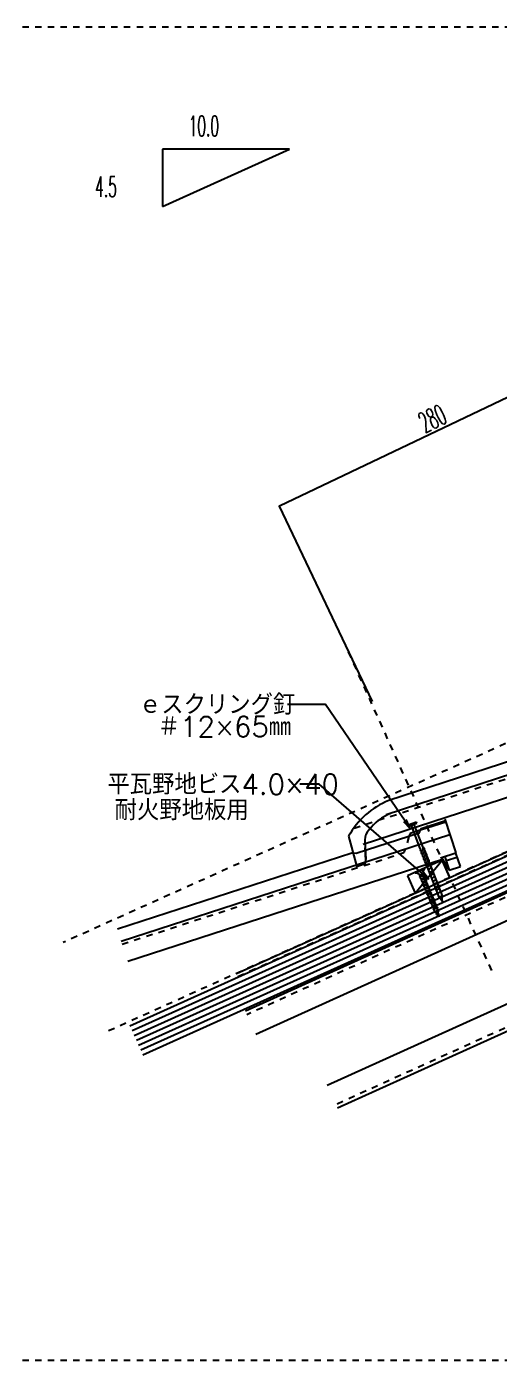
# Model space of a CAD drawing. Extents: x -1727 to 4652, y -2317 to 2357.
# Drawn here: x 3057 to 3428, y -1050 to 0 of the extents above; entities that cross this region are included whole.
import ezdxf

# ---------------------------------------------------------------- set-up
doc = ezdxf.new("R2010")
doc.units = 0
doc.header["$LTSCALE"] = 5
doc.linetypes.add('DOT', pattern=[2, 1, -1])
for name, color, linetype in [('0-1', 7, 'CONTINUOUS'), ('0-2', 7, 'CONTINUOUS'), ('0-3', 7, 'CONTINUOUS'), ('0-4', 7, 'CONTINUOUS'), ('0-A', 7, 'CONTINUOUS'), ('0-F', 7, 'CONTINUOUS')]:
    doc.layers.add(name, color=color, linetype=linetype)
doc.styles.get("Standard").update_dxf_attribs({"font": 'txt.shx', "bigfont": 'extfont.shx'})

msp = doc.modelspace()

# ---------------------------------------------------------------- linework, layer by layer
at = {"layer": '0-1', "color": 7, "linetype": 'DOT'}
msp.add_line((3223.0078, -747.7923), (3925.5798, -431.6386), dxfattribs=at)
at = {"layer": '0-1', "color": 7, "linetype": 'CONTINUOUS'}
for p, q in [((3221.9362, -745.4111), (3875.0195, -451.5271)), ((3362.6215, -682.2855), (3383.8039, -656.2795))]:
    msp.add_line(p, q, dxfattribs=at)
at = {"layer": '0-1', "color": 4, "linetype": 'CONTINUOUS'}
for p, q in [((3363.5292, -626.2228), (3357.1688, -628.6844)), ((3357.1688, -628.6844), (3357.4536, -629.4204)), ((3357.4536, -629.4204), (3363.814, -626.9588)), ((3359.618, -628.9648), (3358.891, -628.864)), ((3359.618, -628.9648), (3358.891, -628.864)), ((3361.9077, -628.0786), (3359.618, -628.9648)), ((3366.6188, -647.0539), (3359.618, -628.9648)), ((3361.9077, -628.0786), (3362.3766, -627.5151)), ((3368.9082, -646.1668), (3361.9077, -628.0786)), ((3363.814, -626.9588), (3363.5292, -626.2228)), ((3366.663, -646.9828), (3366.3515, -647.7277)), ((3368.9082, -646.1668), (3367.2668, -650.0926)), ((3369.8263, -648.5392), (3368.1849, -652.465)), ((3369.8263, -648.5392), (3368.1849, -652.465)), ((3370.7445, -650.9115), (3369.1031, -654.8373)), ((3370.7445, -650.9115), (3369.1031, -654.8373)), ((3371.6626, -653.2838), (3370.0213, -657.2097)), ((3371.6626, -653.2838), (3370.0213, -657.2097)), ((3372.5808, -655.6563), (3370.9394, -659.582)), ((3372.5808, -655.6563), (3370.9394, -659.582)), ((3371.1386, -660.5441), (3374.5277, -659.2324)), ((3371.1822, -659.5168), (3381.1483, -685.2674)), ((3374.5706, -659.5062), (3371.5781, -661.6532)), ((3373.4989, -658.0286), (3372.6998, -659.9399)), ((3373.4989, -658.0286), (3372.6998, -659.9399)), ((3373.7822, -658.5105), (3383.7482, -684.2612)), ((3362.2042, -665.7288), (3369.9013, -662.5138)), ((3362.4754, -666.378), (3362.2042, -665.7288)), ((3370.1724, -663.163), (3362.4754, -666.378)), ((3366.1891, -668.316), (3365.8078, -668.816)), ((3365.8078, -668.816), (3370.0014, -668.4258)), ((3366.0676, -668.0943), (3368.8682, -666.9245)), ((3366.0676, -668.0943), (3366.1705, -668.3405)), ((3367.1575, -670.6344), (3366.4916, -669.04)), ((3367.1575, -670.6344), (3366.7762, -671.1344)), ((3366.7762, -671.1344), (3370.9698, -670.7442)), ((3368.1259, -672.9527), (3367.4599, -671.3584)), ((3368.8682, -666.9245), (3369.4294, -668.2681)), ((3369.6201, -668.9258), (3370.0014, -668.4258)), ((3370.3109, -670.5798), (3369.6201, -668.9258)), ((3369.9013, -662.5138), (3370.1724, -663.163)), ((3370.5884, -671.2442), (3370.9698, -670.7442)), ((3371.2793, -672.8982), (3370.5884, -671.2442)), ((3375.4768, -661.8476), (3372.4843, -663.9946)), ((3376.3829, -664.1889), (3373.3904, -666.3359)), ((3377.2891, -666.5303), (3374.2966, -668.6772)), ((3378.1952, -668.8717), (3375.2027, -671.0186)), ((3379.1014, -671.213), (3376.1089, -673.3599)), ((3368.1259, -672.9527), (3367.7445, -673.4528)), ((3367.7445, -673.4528), (3371.9382, -673.0626)), ((3369.0943, -675.2711), (3368.4283, -673.6768)), ((3369.0943, -675.2711), (3368.7129, -675.7712)), ((3368.7129, -675.7712), (3372.9065, -675.381)), ((3370.0626, -677.5895), (3369.3967, -675.9952)), ((3370.0626, -677.5895), (3369.6813, -678.0895)), ((3369.6813, -678.0895), (3373.8749, -677.6993)), ((3371.031, -679.9079), (3370.3651, -678.3136)), ((3371.031, -679.9079), (3370.6497, -680.4079)), ((3370.6497, -680.4079), (3374.8433, -680.0177)), ((3371.9994, -682.2263), (3371.3334, -680.632)), ((3371.5568, -673.5626), (3371.9382, -673.0626)), ((3372.2477, -675.2166), (3371.5568, -673.5626)), ((3371.9994, -682.2263), (3371.618, -682.7263)), ((3371.618, -682.7263), (3375.8116, -682.3361)), ((3372.5252, -675.881), (3372.9065, -675.381)), ((3373.216, -677.535), (3372.5252, -675.881)), ((3373.4936, -678.1994), (3373.8749, -677.6993)), ((3374.1844, -679.8534), (3373.4936, -678.1994)), ((3374.4619, -680.5178), (3374.8433, -680.0177)), ((3375.1528, -682.1717), (3374.4619, -680.5178)), ((3375.4303, -682.8362), (3375.8116, -682.3361)), ((3380.0075, -673.5543), (3377.015, -675.7013)), ((3380.9137, -675.8957), (3377.9212, -678.0427)), ((3381.8198, -678.237), (3378.8273, -680.384)), ((3382.726, -680.5784), (3379.7335, -682.7254)), ((3372.9677, -684.5447), (3372.3018, -682.9504)), ((3372.9677, -684.5447), (3372.5864, -685.0447)), ((3372.5864, -685.0447), (3376.78, -684.6545)), ((3373.9361, -686.8631), (3373.2702, -685.2687)), ((3373.9361, -686.8631), (3373.5548, -687.3631)), ((3373.5548, -687.3631), (3377.7484, -686.9729)), ((3374.9045, -689.1815), (3374.2385, -687.5871)), ((3374.9045, -689.1815), (3374.5231, -689.6815)), ((3374.5231, -689.6815), (3378.7167, -689.2913)), ((3375.8728, -691.4998), (3375.2069, -689.9055)), ((3376.1211, -684.4901), (3375.4303, -682.8362)), ((3375.8728, -691.4998), (3375.4915, -691.9999)), ((3375.4915, -691.9999), (3379.6851, -691.6097)), ((3376.8412, -693.8182), (3376.1753, -692.2239)), ((3376.3987, -685.1545), (3376.78, -684.6545)), ((3377.0895, -686.8085), (3376.3987, -685.1545)), ((3377.367, -687.4729), (3377.7484, -686.9729)), ((3378.0579, -689.1269), (3377.367, -687.4729)), ((3378.3354, -689.7913), (3378.7167, -689.2913)), ((3379.0263, -691.4453), (3378.3354, -689.7913)), ((3379.3038, -692.1097), (3379.6851, -691.6097)), ((3379.9946, -693.7637), (3379.3038, -692.1097)), ((3384.1726, -689.0102), (3381.3745, -685.1802)), ((3382.81, -685.4895), (3384.1726, -689.0102)), ((3384.1726, -689.0102), (3383.6642, -684.294)), ((3376.8412, -693.8182), (3376.4599, -694.3183)), ((3376.4599, -694.3183), (3380.6535, -693.9281)), ((3377.8096, -696.1366), (3377.1437, -694.5423)), ((3377.8096, -696.1366), (3377.4283, -696.6366)), ((3377.4283, -696.6366), (3381.4184, -696.2143)), ((3379.672, -698.6236), (3378.3389, -696.8332)), ((3379.3768, -698.8947), (3381.61, -698.6163)), ((3381.4134, -700.9624), (3379.9862, -699.0456)), ((3380.2722, -694.4281), (3380.6535, -693.9281)), ((3380.5003, -694.9743), (3380.2722, -694.4281)), ((3380.664, -696.0481), (3380.5003, -694.9743)), ((3381.0364, -698.4901), (3380.7737, -696.7755)), ((3380.7757, -696.7804), (3381.4184, -696.2143)), ((3381.0972, -698.9237), (3381.61, -698.6163)), ((3381.4134, -700.9624), (3381.1021, -698.9208))]:
    msp.add_line(p, q, dxfattribs=at)
at = {"layer": '0-1', "color": 3, "linetype": 'CONTINUOUS'}
msp.add_lwpolyline([(3356.4552, -668.6111), (3362.6215, -682.2855), (3389.9702, -669.9538), (3383.8039, -656.2795), (3356.4552, -668.6111)], close=True, dxfattribs=at)
at = {"layer": '0-1', "color": 4, "linetype": 'CONTINUOUS'}
for centre, radius, start, end in [((3368.6454, -647.5867), 2.2981, 183.5154, 239.817), ((3369.5607, -649.9517), 2.2981, 183.5154, 239.817), ((3368.1927, -647.8076), 1.79, 335.8763, 426.4387), ((3369.1108, -650.1799), 1.79, 335.8763, 426.4387), ((3370.029, -652.5523), 1.79, 335.8763, 426.4387), ((3370.4788, -652.324), 2.2981, 183.5154, 239.817), ((3371.3969, -654.6964), 2.2981, 183.5154, 239.817), ((3372.3151, -657.0688), 2.2981, 183.5154, 239.817), ((3373.2333, -659.4411), 2.2981, 183.5154, 207.9698), ((3370.9471, -654.9246), 1.79, 335.8763, 426.4387), ((3371.8653, -657.297), 1.79, 335.8763, 426.4387), ((3372.7834, -659.6693), 1.79, 14.0306, 66.4387), ((3362.8865, -670.135), 3.7795, 32.6805, 96.244), ((3366.4449, -668.0269), 1.0142, 231.0819, 275.9133), ((3366.4865, -668.1649), 0.3335, 206.9354, 268.7778), ((3366.0894, -654.4038), 14.0999, 271.5848, 277.0489), ((3369.1634, -687.4926), 18.641, 93.5081, 98.061), ((3367.4133, -670.3453), 1.0142, 231.0819, 275.9133), ((3367.4548, -670.4833), 0.3335, 206.9354, 268.7778), ((3367.0578, -656.7222), 14.0999, 271.5848, 277.0489), ((3370.1318, -689.8109), 18.641, 93.5081, 98.061), ((3370.4381, -688.3826), 20.1563, 93.2798, 97.4642), ((3366.7053, -647.6801), 21.2472, 273.5551, 277.2727), ((3372.5558, -666.0962), 3.7795, 129.0957, 192.6593), ((3371.4065, -690.701), 20.1563, 93.2798, 97.4642), ((3367.6736, -649.9985), 21.2472, 273.5551, 277.2727), ((3369.251, -670.0309), 1.7719, 64.9433, 88.9027), ((3369.3692, -669.0249), 0.2698, 21.5537, 84.5104), ((3370.2194, -672.3493), 1.7719, 64.9433, 88.9027), ((3370.3375, -671.3433), 0.2698, 21.5537, 84.5104), ((3368.3817, -672.6637), 1.0142, 231.0819, 275.9133), ((3368.4232, -672.8017), 0.3335, 206.9354, 268.7778), ((3368.0262, -659.0406), 14.0999, 271.5848, 277.0489), ((3371.1001, -692.1293), 18.641, 93.5081, 98.061), ((3369.35, -674.9821), 1.0142, 231.0819, 275.9133), ((3369.3916, -675.1201), 0.3335, 206.9354, 268.7778), ((3368.9945, -661.359), 14.0999, 271.5848, 277.0489), ((3372.0685, -694.4477), 18.641, 93.5081, 98.061), ((3370.3184, -677.3005), 1.0142, 231.0819, 275.9133), ((3372.3749, -693.0194), 20.1563, 93.2798, 97.4642), ((3368.642, -652.3169), 21.2472, 273.5551, 277.2727), ((3370.36, -677.4384), 0.3335, 206.9354, 268.7778), ((3369.9629, -663.6774), 14.0999, 271.5848, 277.0489), ((3373.0369, -696.7661), 18.641, 93.5081, 98.061), ((3371.2868, -679.6188), 1.0142, 231.0819, 275.9133), ((3373.3432, -695.3378), 20.1563, 93.2798, 97.4642), ((3369.6104, -654.6353), 21.2472, 273.5551, 277.2727), ((3371.3283, -679.7568), 0.3335, 206.9354, 268.7778), ((3371.1877, -674.6677), 1.7719, 64.9433, 88.9027), ((3370.9313, -665.9958), 14.0999, 271.5848, 277.0489), ((3371.3059, -673.6617), 0.2698, 21.5537, 84.5104), ((3374.0053, -699.0845), 18.641, 93.5081, 98.061), ((3374.3116, -697.6562), 20.1563, 93.2798, 97.4642), ((3370.5787, -656.9537), 21.2472, 273.5551, 277.2727), ((3372.2967, -682.0752), 0.3335, 206.9354, 268.7778), ((3372.1561, -676.9861), 1.7719, 64.9433, 88.9027), ((3371.8996, -668.3141), 14.0999, 271.5848, 277.0489), ((3372.2743, -675.9801), 0.2698, 21.5537, 84.5104), ((3375.28, -699.9746), 20.1563, 93.2798, 97.4642), ((3371.5471, -659.2721), 21.2472, 273.5551, 277.2727), ((3373.1245, -679.3045), 1.7719, 64.9433, 88.9027), ((3373.2427, -678.2985), 0.2698, 21.5537, 84.5104), ((3376.2483, -702.2929), 20.1563, 93.2798, 97.4642), ((3374.0929, -681.6228), 1.7719, 64.9433, 88.9027), ((3374.211, -680.6169), 0.2698, 21.5537, 84.5104), ((3375.0612, -683.9412), 1.7719, 64.9433, 88.9027), ((3372.2552, -681.9372), 1.0142, 231.0819, 275.9133), ((3374.9736, -701.4029), 18.641, 93.5081, 98.061), ((3373.2235, -684.2556), 1.0142, 231.0819, 275.9133), ((3373.2651, -684.3936), 0.3335, 206.9354, 268.7778), ((3372.868, -670.6325), 14.0999, 271.5848, 277.0489), ((3375.942, -703.7213), 18.641, 93.5081, 98.061), ((3374.1919, -686.574), 1.0142, 231.0819, 275.9133), ((3372.5155, -661.5904), 21.2472, 273.5551, 277.2727), ((3374.2334, -686.712), 0.3335, 206.9354, 268.7778), ((3373.8364, -672.9509), 14.0999, 271.5848, 277.0489), ((3376.9104, -706.0397), 18.641, 93.5081, 98.061), ((3375.1603, -688.8924), 1.0142, 231.0819, 275.9133), ((3377.2167, -704.6113), 20.1563, 93.2798, 97.4642), ((3373.4839, -663.9088), 21.2472, 273.5551, 277.2727), ((3375.2018, -689.0304), 0.3335, 206.9354, 268.7778), ((3374.8047, -675.2693), 14.0999, 271.5848, 277.0489), ((3375.1794, -682.9353), 0.2698, 21.5537, 84.5104), ((3377.8787, -708.358), 18.641, 93.5081, 98.061), ((3376.1286, -691.2108), 1.0142, 231.0819, 275.9133), ((3378.1851, -706.9297), 20.1563, 93.2798, 97.4642), ((3374.4522, -666.2272), 21.2472, 273.5551, 277.2727), ((3376.1702, -691.3488), 0.3335, 206.9354, 268.7778), ((3376.0296, -686.2596), 1.7719, 64.9433, 88.9027), ((3375.7731, -677.5877), 14.0999, 271.5848, 277.0489), ((3376.1478, -685.2536), 0.2698, 21.5537, 84.5104), ((3378.8471, -710.6764), 18.641, 93.5081, 98.061), ((3379.1535, -709.2481), 20.1563, 93.2798, 97.4642), ((3375.4206, -668.5456), 21.2472, 273.5551, 277.2727), ((3376.998, -688.578), 1.7719, 64.9433, 88.9027), ((3377.1161, -687.572), 0.2698, 21.5537, 84.5104), ((3380.1218, -711.5665), 20.1563, 93.2798, 97.4642), ((3376.389, -670.864), 21.2472, 273.5551, 277.2727), ((3377.9663, -690.8964), 1.7719, 64.9433, 88.9027), ((3378.0845, -689.8904), 0.2698, 21.5537, 84.5104), ((3378.9347, -693.2148), 1.7719, 64.9433, 88.9027), ((3379.0529, -692.2088), 0.2698, 21.5537, 84.5104), ((3381.9602, -685.9471), 0.9653, 28.3196, 127.3888), ((3383.7466, -685.2557), 0.9653, 94.9262, 193.9954), ((3377.097, -693.5292), 1.0142, 231.0819, 275.9133), ((3377.1386, -693.6671), 0.3335, 206.9354, 268.7778), ((3376.7415, -679.9061), 14.0999, 271.5848, 277.0489), ((3379.8155, -712.9948), 18.641, 93.5081, 98.061), ((3378.0654, -695.8476), 1.0142, 231.0819, 275.9133), ((3378.1069, -695.9855), 0.3335, 206.9354, 268.7778), ((3377.7099, -682.2245), 14.0999, 271.5848, 277.0489), ((3380.7838, -715.3132), 18.641, 93.5081, 98.061), ((3381.0902, -713.8849), 20.1563, 93.2798, 97.4642), ((3377.3573, -673.1824), 21.2472, 273.5551, 277.2727), ((3297.0202, -676.7631), 85.2785, 344.9583, 345.1329), ((3380.0553, -697.4605), 1.5866, 244.6803, 267.503), ((3378.576, -685.4997), 10.7529, 274.6094, 281.1902), ((3378.1395, -682.5613), 16.1352, 274.6369, 278.0841), ((3356.5499, -472.0906), 225.8005, 275.8701, 276.1028), ((3379.9031, -695.5332), 1.7719, 64.9433, 88.9027), ((3379.5621, -694.0605), 5.0032, 274.8629, 281.702), ((3380.0212, -694.5272), 0.2698, 21.5537, 84.5104), ((3380.9752, -701.9552), 3.4656, 88.9879, 99.4107), ((3380.5248, -696.8795), 0.2698, 21.5537, 83.5019), ((3380.9384, -700.282), 1.3709, 83.1187, 105.2898), ((3380.6717, -697.8088), 1.7607, 64.9051, 90.2895), ((3381.0176, -699.9416), 1.4517, 65.9148, 89.2579)]:
    msp.add_arc(centre, radius, start, end, dxfattribs=at)
at = {"layer": '0-2', "color": 2, "linetype": 'CONTINUOUS'}
for p, q in [((3645.1757, -521.2809), (3339.8208, -620.4032)), ((3321.5997, -643.5553), (3639.4687, -540.4553)), ((3567.956, -535.8137), (3341.7589, -609.24)), ((3386.8768, -625.8943), (3358.5282, -635.0968)), ((3366.7728, -632.437), (3386.7346, -625.9624)), ((3386.5284, -625.3266), (3367.3183, -631.5574)), ((3386.0626, -623.9218), (3394.6937, -650.5103)), ((3389.8371, -636.1817), (3131.1005, -720.1711)), ((3310.1959, -637.3366), (3316.6807, -661.3766)), ((3365.72, -634.881), (3316.1699, -650.9525)), ((3322.9082, -640.2832), (3323.7045, -655.5707)), ((3358.5282, -635.0968), (3357.707, -637.7135)), ((3365.72, -634.881), (3366.7728, -632.437)), ((3367.0847, -630.8372), (3367.5245, -632.1931)), ((3312.6174, -650.7146), (3128.007, -710.6413)), ((3316.1699, -650.9525), (3312.6174, -650.7146)), ((3323.7699, -656.5451), (3323.2442, -646.6393)), ((3394.7473, -650.6755), (3382.4812, -654.6573)), ((3398.2032, -661.3215), (3394.7473, -650.6755)), ((3136.1648, -735.7831), (3384.1301, -655.3562)), ((3322.5242, -659.4506), (3316.6807, -661.3766)), ((3389.4695, -664.1566), (3383.5045, -654.3251)), ((3386.0136, -653.5106), (3389.4695, -664.1566)), ((3395.6485, -654.0841), (3387.1005, -656.859)), ((3389.4695, -664.1566), (3398.2032, -661.3215))]:
    msp.add_line(p, q, dxfattribs=at)
at = {"layer": '0-2', "color": 2, "linetype": 'DOT'}
for p, q in [((3314.4808, -630.9813), (3609.114, -535.3394)), ((3357.707, -637.7135), (3353.7755, -650.2403)), ((3131.7913, -722.2993), (3353.7755, -650.2403))]:
    msp.add_line(p, q, dxfattribs=at)
at = {"layer": '0-2', "color": 2, "linetype": 'CONTINUOUS'}
for centre, radius, start, end in [((3365.6647, -667.8719), 63.3182, 112.1821, 151.1674), ((3358.4928, -656.9599), 40.5271, 112.0714, 143.0198), ((3334.3662, -640.5593), 11.4753, 135.9538, 177.6759), ((3320.6287, -656.7543), 3.202, 298.1619, 360.3977)]:
    msp.add_arc(centre, radius, start, end, dxfattribs=at)
at = {"layer": '0-3', "color": 7, "linetype": 'CONTINUOUS'}
for p, q in [((3163.6496, -96.5288), (3163.6496, -141.5288)), ((3163.6496, -141.5288), (3263.6496, -96.5288)), ((3263.6496, -96.5288), (3163.6496, -96.5288)), ((3508.5802, -257.0654), (3255.76, -377.4062)), ((3328.9891, -531.2509), (3255.76, -377.4062))]:
    msp.add_line(p, q, dxfattribs=at)
for points in [[(3358.6518, -631.188), (3291.9481, -533.7283), (3261.9481, -533.7283)], [(3373.1668, -670.834), (3286.8367, -596.5002), (3271.8367, -596.5002)], [(3353.3842, -625.7048), (3358.6518, -631.188), (3355.4473, -624.2928)], [(3366.6677, -666.8875), (3373.1668, -670.834), (3368.299, -664.993)]]:
    msp.add_lwpolyline(points, dxfattribs=at)
at = {"layer": '0-3', "color": 7}
msp.add_point((3255.76, -377.4062), dxfattribs=at)
at = {"layer": '0-4', "color": 3, "linetype": 'CONTINUOUS'}
for p, q in [((3137.8186, -786.5565), (3924.8255, -432.4042)), ((3139.5285, -790.3561), (3926.5354, -436.2038)), ((3141.2383, -794.1558), (3928.2453, -440.0035)), ((3142.9482, -797.9555), (3929.9552, -443.8031)), ((3144.658, -801.7551), (3931.6651, -447.6028)), ((3146.3679, -805.5548), (3933.375, -451.4024)), ((3148.0777, -809.3545), (3935.0849, -455.2021))]:
    msp.add_line(p, q, dxfattribs=at)
at = {"layer": '0-4', "color": 4, "linetype": 'CONTINUOUS'}
for p, q in [((3879.6563, -480.6634), (3228.8188, -775.1997)), ((3878.2024, -503.4181), (3237.1188, -793.5403)), ((3879.6563, -568.3594), (3293.2883, -833.7201)), ((3879.6563, -589.724), (3301.3133, -851.453))]:
    msp.add_line(p, q, dxfattribs=at)
at = {"layer": '0-4', "color": 4, "linetype": 'DOT'}
for p, q in [((3879.6563, -483.021), (3230.0738, -777.889)), ((3879.6563, -586.4311), (3300.0764, -848.7199))]:
    msp.add_line(p, q, dxfattribs=at)
at = {"layer": '0-A', "color": 7, "linetype": 'DOT'}
for p, q in [((-1726.8095, 0), (4652.0253, 0)), ((-1726.8095, -1050), (4652.0253, -1050))]:
    msp.add_line(p, q, dxfattribs=at)
at = {"layer": '0-F', "color": 1, "linetype": 'DOT'}
for p, q in [((4008.4095, -306.2731), (3085.2095, -721.1114)), ((4055.9974, -370.5769), (3117.2446, -792.4039)), ((3422.9598, -742.9763), (3308.7718, -489.2219))]:
    msp.add_line(p, q, dxfattribs=at)

# ---------------------------------------------------------------- texts
at = {"layer": '0-3', "color": 7, "width": 0.5}
for s, p in [('10.0', (3184.103, -86.2079)), ('4.5', (3110.4746, -134.0829))]:
    msp.add_text(s, height=16, dxfattribs=at).set_placement(p)
msp.add_text('280', height=16, rotation=25.4542, dxfattribs=at).set_placement((3370.2605, -320.136))
at = {"layer": '0-3', "color": 7}
for s, p in [('ｅスクリング釘', (3144.9481, -541.7283)), ('＃12×65㎜', (3159.7649, -559.1068)), ('平瓦野地ビス4.0×40', (3120.1367, -604.5002)), ('耐火野地板用', (3125.8442, -624.7804))]:
    msp.add_text(s, height=16, dxfattribs=at).set_placement(p)

doc.saveas('drawing.dxf')
